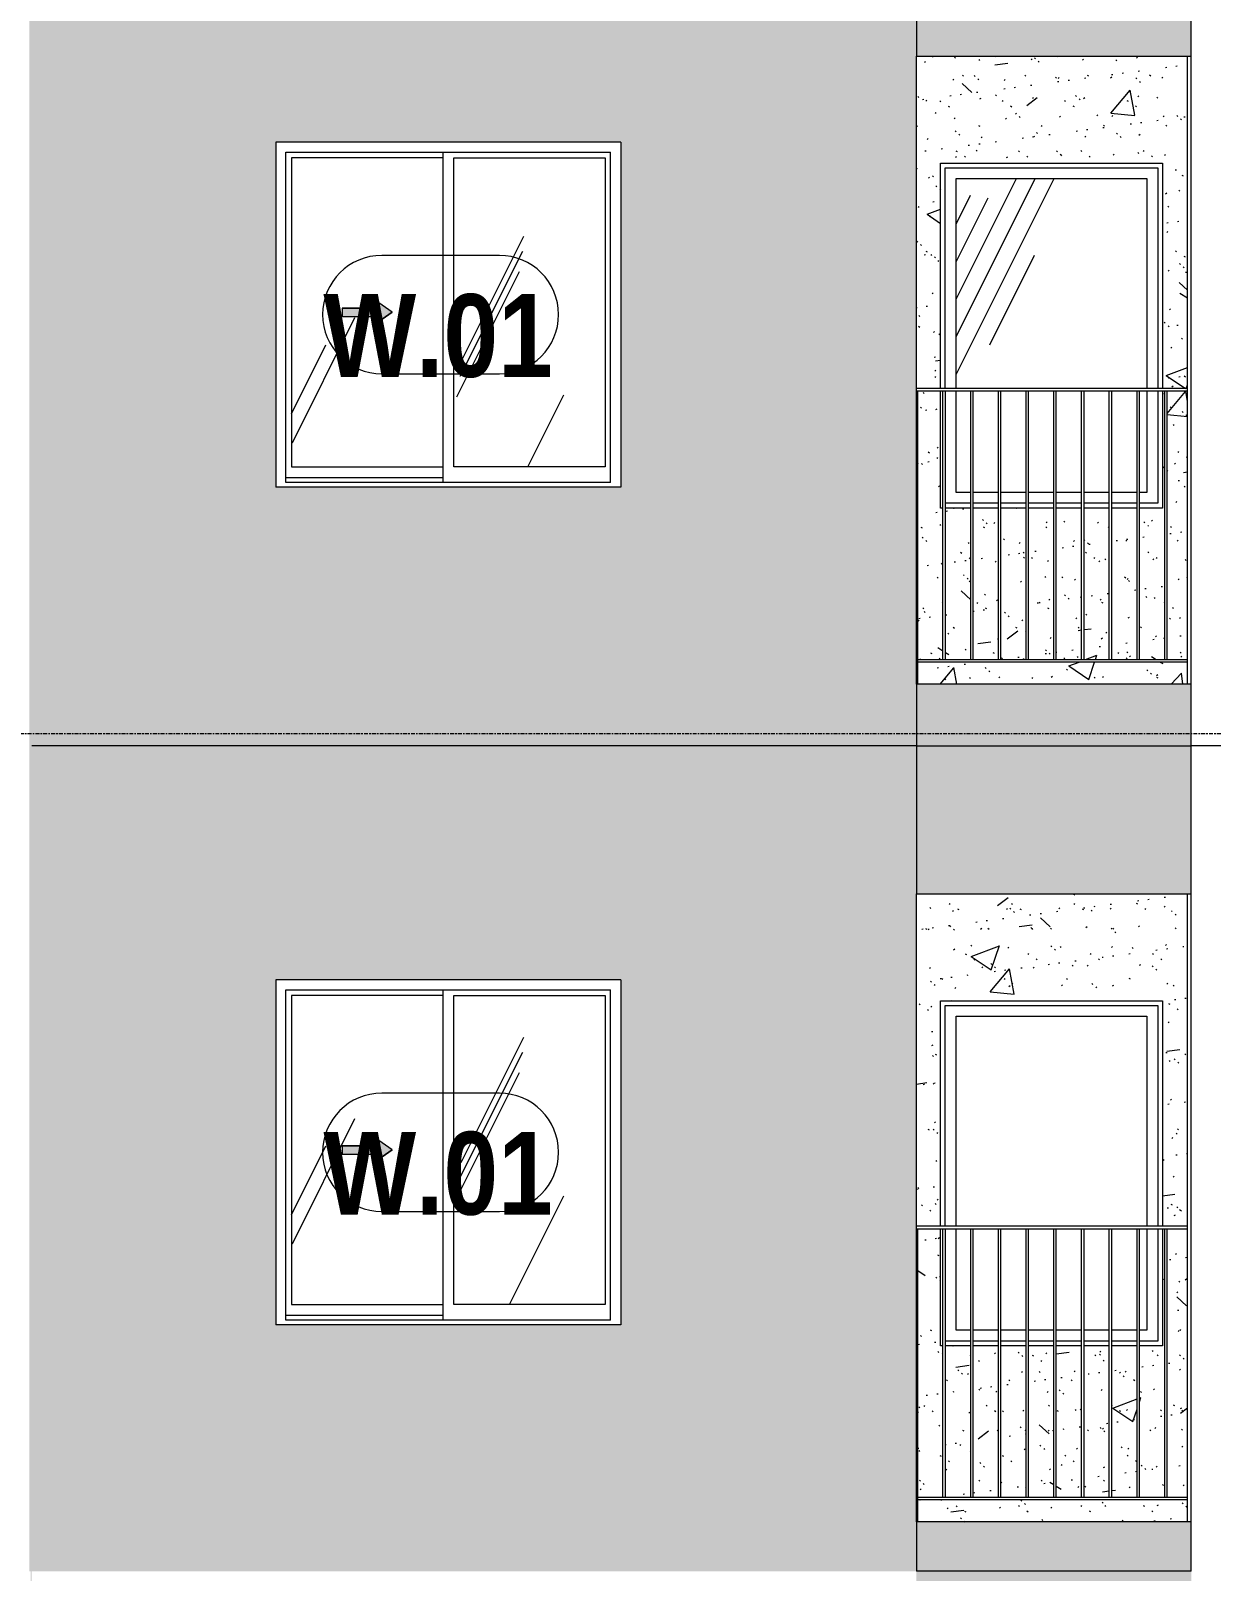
# Model space of a CAD drawing. Header units: millimetres. Extents: x -134153 to 99383, y -5233 to 35400.
# Drawn here: x 56565 to 61355, y 5600 to 11852 of the extents above; entities that cross this region are included whole.
import ezdxf

# ---------------------------------------------------------------- set-up
doc = ezdxf.new("R2010")
doc.units = ezdxf.units.MM
doc.linetypes.add('1 NÉT CALL OUT', pattern=[6, 3, -3])
doc.linetypes.add('Centre', pattern=[31.75, 6.35, -4.7625, 15.875, -4.7625])
for name, color, linetype, lineweight in [('0-2', 250, 'Continuous', 5), ('A-DETL-GENF', 92, 'Continuous', 9), ('A-DETL-GENF-1', 92, '1 NÉT CALL OUT', 9), ('A-FLOR-HRAL-1', 253, 'Continuous', 9), ('A-FLOR-LEVL-2', 51, 'Centre', 9), ('A-GLAZ', 151, 'Continuous', 9), ('A-GLAZ-1', 253, 'Continuous', 9), ('A-GLAZ-2', 7, 'Continuous', 9), ('A-GLAZ-3', 7, '1 NÉT CALL OUT', 9), ('A-GLAZ-IDEN', 152, 'Continuous', 9), ('A-WALL', 113, 'Continuous', 9), ('A-WALL-PATT-1', 9, 'Continuous', 9), ('A-WALL-PATT-2', 111, 'Continuous', 5), ('I-WALL', 2, 'Continuous', 9), ('I-WALL-1', 7, 'Continuous', 9), ('S-COLS-1', 7, 'Continuous', 9)]:
    doc.layers.add(name, color=color, linetype=linetype, lineweight=lineweight)
doc.styles.add('Arial_B_1', font='arialbd_0.ttf', dxfattribs={"width": 0.85, "height": 336})
pattern_1 = [(50, (82572.6, 0), (1165.98, -102.01), [121.92, -1341.12]), (355, (82572.6, 0), (-225.554, 1222.76), [97.536, -1072.896]), (100.451, (82669.8, -8.5), (940.433, 1120.746), [103.616, -1139.776]), (46.184, (82572.6, 325.1), (1734.91, -269.07), [182.88, -2011.68]), (96.636, (82717.2, 302.7), (1519.38, 1583.54), [155.42, -1709.66]), (351.184, (82572.6, 325.1), (1519.39, 1583.52), [146.3, -1609.34]), (21, (82735.2, 243.8), (970.33, -654.498), [121.92, -1341.12]), (326, (82735.2, 243.8), (395.53, 1178.804), [97.536, -1072.896]), (71.451, (82816, 189.3), (1365.87, 524.296), [103.616, -1139.776]), (37.5, (82572.62, 0), (19.767, 541.153), [53.645, -1006.246, 53.645, -1035.507, -1076.96]), (37.5, (82572.62, 0), (19.767, 541.153), [-2149.043, 53.645, -1023.315]), (7.5, (82572.6, 0), (427.646, 641.156), [53.645, -567.334, 53.645, -981.862, -410.464]), (7.5, (82572.6, 0), (427.646, 641.156), [-1656.486, 53.645, -356.82]), (327.5, (82210.1, 0), (867.782, -36.665), [53.645, -352.755, 53.645, -1214.323, -1682.496]), (327.5, (82210.1, 0), (867.782, -36.665), [-1674.368, 53.645, -1628.85]), (317.5, (82047.56, 0), (948.028, 162.73), [53.645, -474.675, 53.645, -788.416, -1194.816]), (317.5, (82047.56, 0), (948.028, 162.73), [-1370.38, 53.645, -1141.17])]
pattern_2 = [(37.5, (82572.62, 0), (-5.1206, 156.61216), [5.364, -118.181, 5.364, -132.812, -132.08]), (37.5, (82572.62, 0), (-5.1206, 156.61216), [-261.722, 5.364, -126.716]), (7.5, (82572.62, 0), (143.847, 229.3842), [5.364, -61.285, 5.364, -105.989, -42.672]), (7.5, (82572.62, 0), (143.847, 229.3842), [-178.003, 5.364, -37.308]), (327.5, (82472.65, 0), (253.1176, 0.4601), [5.364, -35.276, 5.364, -140.94, -191.008]), (327.5, (82472.65, 0), (253.1176, 0.4601), [-186.944, 5.364, -185.644]), (317.5, (82472.65, 0), (244.3381, 71.3376), [5.364, -14.956, 5.364, -90.546, -109.728]), (317.5, (82472.65, 0), (244.3381, 71.3376), [-116.23, 5.364, -104.364])]
pattern_3 = [(63.435, (84482.24, 111.3), (-0.002, 1625.6), [567.96, -3066.99]), (63.435, (82856.64, 111.3), (-0.002, 1625.6), [567.96, -3066.99]), (63.435, (85260.4, 425.35), (-0.002, 1625.6), [567.96, -3066.99]), (63.435, (83634.8, 425.35), (-0.002, 1625.6), [567.96, -3066.99]), (63.435, (85142.64, 314.5), (-0.002, 1625.6), [567.96, -3066.99]), (63.435, (83517.04, 314.5), (-0.002, 1625.6), [567.96, -3066.99]), (63.435, (85022.6, 949.4), (-0.002, 1625.6), [276.06, -3358.9]), (63.435, (83397, 949.4), (-0.002, 1625.6), [276.06, -3358.9]), (63.435, (84944.06, 851.15), (-0.002, 1625.6), [567.96, -3066.99]), (63.435, (83318.46, 851.15), (-0.002, 1625.6), [567.96, -3066.99]), (63.435, (84957.9, 921.7), (-0.002, 1625.6), [567.96, -3066.99]), (63.435, (83332.3, 921.7), (-0.002, 1625.6), [567.96, -3066.99]), (63.435, (84302.1, 612.2), (-0.002, 1625.6), [567.96, -3066.99]), (63.435, (82676.5, 612.2), (-0.002, 1625.6), [567.96, -3066.99]), (63.435, (84315.9, 695.35), (-0.002, 1625.6), [567.96, -3066.99]), (63.435, (82690.3, 695.35), (-0.002, 1625.6), [567.96, -3066.99]), (63.435, (84319.65, 755.3), (-0.002, 1625.6), [567.96, -3066.99]), (63.435, (82694.05, 755.3), (-0.002, 1625.6), [567.96, -3066.99])]

# ---------------------------------------------------------------- blocks, each defined once
blk = doc.blocks.new('NCV_TKTC_KET CAU_rvt-2-TKCS_MẶT ĐỨNG HƯỚNG NAM')
at = {"layer": 'S-COLS-1'}
for p, q in [((99752.6, 9200), (99752.6, 11749.3)), ((99752.6, 5800), (99752.6, 8349.3))]:
    blk.add_line(p, q, dxfattribs=at)
blk = doc.blocks.new('M_Fixed - 900 x 1400-901191-TKCS_MẶT ĐỨNG HƯỚNG NAM')
at = {"layer": 'A-GLAZ-2'}
for p, q in [((106969.5, 7896), (107831.5, 7896)), ((106969.5, 7000), (106969.5, 7896)), ((107831.5, 7896), (107831.5, 7000)), ((107013.5, 7852), (107787.5, 7852)), ((107013.5, 7000), (107013.5, 7852)), ((107787.5, 7852), (107787.5, 7000)), ((107013.5, 6578), (107013.5, 6990)), ((107787.5, 6990), (107787.5, 6578)), ((107831.5, 6990), (107831.5, 6534)), ((107072.6, 6578), (107013.5, 6578)), ((107185.1, 6578), (107082.6, 6578)), ((107297.6, 6578), (107195.1, 6578)), ((107410.1, 6578), (107307.6, 6578)), ((107522.6, 6578), (107420.1, 6578)), ((107635.1, 6578), (107532.6, 6578)), ((107747.6, 6578), (107645.1, 6578)), ((107787.5, 6578), (107757.6, 6578)), ((107072.6, 6534), (106970.1, 6534)), ((107185.1, 6534), (107082.6, 6534)), ((107297.6, 6534), (107195.1, 6534)), ((107410.1, 6534), (107307.6, 6534)), ((107522.6, 6534), (107420.1, 6534)), ((107635.1, 6534), (107532.6, 6534)), ((107747.6, 6534), (107645.1, 6534)), ((107831.5, 6534), (107757.6, 6534))]:
    blk.add_line(p, q, dxfattribs=at)
blk = doc.blocks.new('Railing - 10mm-901206-TKCS_MẶT ĐỨNG HƯỚNG NAM')
at = {"layer": 'A-FLOR-HRAL-1'}
for p, q in [((106960.064287, 5900), (106960.064287, 6990)), ((106970.064287, 5900), (106970.064287, 6990))]:
    blk.add_line(p, q, dxfattribs=at)
blk = doc.blocks.new('Railing - 50 x 10mm-V265-TKCS_MẶT ĐỨNG HƯỚNG NAM')
at = {"layer": 'A-FLOR-HRAL-1'}
for p in [(98652.564287, 6990), (98657.564287, 5800)]:
    blk.add_line(p, (98657.564287, 6990), dxfattribs=at)
blk = doc.blocks.new('Railing - Railing-883259-TKCS_MẶT ĐỨNG HƯỚNG NAM')
at = {"layer": 'A-FLOR-HRAL-1'}
for p, q in [((98652.564287, 5900), (99752.564287, 5900)), ((99752.564287, 5890), (98652.564287, 5890))]:
    blk.add_line(p, q, dxfattribs=at)
for name, p in [('Railing - 50 x 10mm-V265-TKCS_MẶT ĐỨNG HƯỚNG NAM', (0, 0)), ('Railing - 10mm-901206-TKCS_MẶT ĐỨNG HƯỚNG NAM', (-8200, 0)), ('Railing - 10mm-901206-TKCS_MẶT ĐỨNG HƯỚNG NAM', (-8087.5, 0)), ('Railing - 10mm-901206-TKCS_MẶT ĐỨNG HƯỚNG NAM', (-7975, 0)), ('Railing - 10mm-901206-TKCS_MẶT ĐỨNG HƯỚNG NAM', (-7862.5, 0)), ('Railing - 10mm-901206-TKCS_MẶT ĐỨNG HƯỚNG NAM', (-7750, 0)), ('Railing - 10mm-901206-TKCS_MẶT ĐỨNG HƯỚNG NAM', (-7637.5, 0)), ('Railing - 10mm-901206-TKCS_MẶT ĐỨNG HƯỚNG NAM', (-7525, 0)), ('Railing - 10mm-901206-TKCS_MẶT ĐỨNG HƯỚNG NAM', (-7412.5, 0)), ('Railing - 10mm-901206-TKCS_MẶT ĐỨNG HƯỚNG NAM', (-7300, 0))]:
    blk.add_blockref(name, p)
blk = doc.blocks.new('Top Rail Type - Top Rail_Internal_-883260-TKCS_MẶT ĐỨNG HƯỚNG NAM')
at = {"layer": 'A-FLOR-HRAL-1'}
for p, q in [((99752.564287, 7000), (98652.564287, 7000)), ((98652.564287, 6990), (99752.564287, 6990))]:
    blk.add_line(p, q, dxfattribs=at)
blk = doc.blocks.new('NCV_TKTC_TANG 2_rvt-2-TKCS_MẶT ĐỨNG HƯỚNG NAM')
at = {"layer": 'A-WALL-PATT-1'}
h = blk.add_hatch(dxfattribs=at)
h.set_pattern_fill('FP_31', color=256, style=0, pattern_type=2)
h.set_pattern_definition(pattern_1)
h.paths.add_polyline_path([(98657.6, 5800), (99752.6, 5800), (99752.6, 5890), (98657.6, 5890)])
h.paths.add_polyline_path([(98995.1, 5900), (99097.6, 5900), (99097.6, 6515), (98995.1, 6515), (98995.1, 6321.3)])
h.paths.add_polyline_path([(99107.6, 5900), (99210.1, 5900), (99210.1, 6515), (99107.6, 6515), (99107.6, 6232.2)])
h.paths.add_polyline_path([(99220.1, 5900), (99322.6, 5900), (99322.6, 6515), (99220.1, 6515), (99220.1, 6143.1)])
h.paths.add_polyline_path([(98985.1, 5900), (98985.1, 6515), (98882.6, 6515), (98882.6, 5900)])
h.paths.add_polyline_path([(99332.6, 5900), (99435.1, 5900), (99435.1, 6515), (99332.6, 6515), (99332.6, 6054)])
h.paths.add_polyline_path([(99445.1, 5900), (99547.6, 5900), (99547.6, 6515), (99445.1, 6515), (99445.1, 5964.9)])
h.paths.add_polyline_path([(99557.6, 5900), (99660.1, 5900), (99660.1, 6990), (99650.5, 6990), (99650.5, 6515), (99557.6, 6515)])
h.paths.add_polyline_path([(98872.6, 5900), (98872.6, 6515), (98770.1, 6515), (98770.1, 5900)])
h.paths.add_polyline_path([(98760.1, 5900), (98760.1, 6515), (98750.5, 6515), (98750.5, 6990), (98657.6, 6990), (98657.6, 5900)])
h.paths.add_polyline_path([(99670.1, 5900), (99752.6, 5900), (99752.6, 6990), (99670.1, 6990), (99670.1, 6427)])
h.paths.add_polyline_path([(99650.5, 7000), (99752.6, 7000), (99752.6, 8349.3), (98652.6, 8349.3), (98652.6, 7000), (98750.5, 7000), (98750.5, 7915), (99650.5, 7915), (99650.5, 7617.5)])
h = blk.add_hatch(dxfattribs=at)
h.set_pattern_fill('FP_32', color=256, style=0, pattern_type=2)
h.set_pattern_definition(pattern_2)
h.paths.add_polyline_path([(98657.6, 5800), (99752.6, 5800), (99752.6, 5890), (98657.6, 5890)])
h.paths.add_polyline_path([(98995.1, 5900), (99097.6, 5900), (99097.6, 6515), (98995.1, 6515), (98995.1, 6321.3)])
h.paths.add_polyline_path([(99107.6, 5900), (99210.1, 5900), (99210.1, 6515), (99107.6, 6515), (99107.6, 6232.2)])
h.paths.add_polyline_path([(99220.1, 5900), (99322.6, 5900), (99322.6, 6515), (99220.1, 6515), (99220.1, 6143.1)])
h.paths.add_polyline_path([(98985.1, 5900), (98985.1, 6515), (98882.6, 6515), (98882.6, 5900)])
h.paths.add_polyline_path([(99332.6, 5900), (99435.1, 5900), (99435.1, 6515), (99332.6, 6515), (99332.6, 6054)])
h.paths.add_polyline_path([(99445.1, 5900), (99547.6, 5900), (99547.6, 6515), (99445.1, 6515), (99445.1, 5964.9)])
h.paths.add_polyline_path([(99557.6, 5900), (99660.1, 5900), (99660.1, 6990), (99650.5, 6990), (99650.5, 6515), (99557.6, 6515)])
h.paths.add_polyline_path([(98872.6, 5900), (98872.6, 6515), (98770.1, 6515), (98770.1, 5900)])
h.paths.add_polyline_path([(98760.1, 5900), (98760.1, 6515), (98750.5, 6515), (98750.5, 6990), (98657.6, 6990), (98657.6, 5900)])
h.paths.add_polyline_path([(99670.1, 5900), (99752.6, 5900), (99752.6, 6990), (99670.1, 6990), (99670.1, 6427)])
h.paths.add_polyline_path([(99650.5, 7000), (99752.6, 7000), (99752.6, 8349.3), (98652.6, 8349.3), (98652.6, 7000), (98750.5, 7000), (98750.5, 7915), (99650.5, 7915), (99650.5, 7617.5)])
at = {"layer": 'I-WALL-1'}
for p, q in [((98750.5, 7000), (98750.5, 7915)), ((98750.5, 7915), (99650.5, 7915)), ((99650.5, 7915), (99650.5, 7000)), ((98750.5, 6515), (98750.5, 6990)), ((99650.5, 6990), (99650.5, 6515)), ((98760.1, 6515), (98750.5, 6515)), ((98872.6, 6515), (98770.1, 6515)), ((98985.1, 6515), (98882.6, 6515)), ((99097.6, 6515), (98995.1, 6515)), ((99210.1, 6515), (99107.6, 6515)), ((99322.6, 6515), (99220.1, 6515)), ((99435.1, 6515), (99332.6, 6515)), ((99547.6, 6515), (99445.1, 6515)), ((99650.5, 6515), (99557.6, 6515))]:
    blk.add_line(p, q, dxfattribs=at)
at = {"layer": 'A-FLOR-HRAL-1'}
for name in ['Top Rail Type - Top Rail_Internal_-883260-TKCS_MẶT ĐỨNG HƯỚNG NAM', 'Railing - Railing-883259-TKCS_MẶT ĐỨNG HƯỚNG NAM']:
    blk.add_blockref(name, (0, 0), dxfattribs=at)
at = {"layer": 'A-GLAZ-1'}
blk.add_blockref('M_Fixed - 900 x 1400-901191-TKCS_MẶT ĐỨNG HƯỚNG NAM', (-8200, 0), dxfattribs=at)
blk = doc.blocks.new('M_Fixed - 900 x 1400-V376-TKCS_MẶT ĐỨNG HƯỚNG NAM')
at = {"layer": 'A-GLAZ'}
h = blk.add_hatch(dxfattribs=at)
h.set_pattern_fill('FP_49', color=256, style=0, pattern_type=2)
h.set_pattern_definition([(63.435, (82775.8, 101.6), (-817.87, 2453.6), [1016, -609.6, 1016, -609.6, -1292.49]), (63.435, (82775.8, 101.6), (-817.87, 2453.6), [-3251.2, 406.4, -886.1]), (63.435, (82725, 152.4), (-817.87, 2453.6), [812.8, -1016, 609.6, -609.6, -1495.69]), (63.435, (82725, 152.4), (-817.87, 2453.6), [-3048, 711.2, -784.5]), (63.435, (82725, 304.8), (-817.87, 2453.6), [609.6, -1219.2, 406.4, -609.6, -1698.89]), (63.435, (82725, 304.8), (-817.87, 2453.6), [-2844.8, 914.4, -784.5]), (63.435, (82877.4, 152.4), (-817.87, 2453.6), [609.6, -1219.2, 508, -2206.89]), (63.435, (83029.8, 304.8), (-817.87, 2453.6), [304.8, -1524, 203.2, -2511.69]), (63.435, (82775.8, 558.8), (-817.87, 2453.6), [203.2, -1524, 203.2, -812.8, -1800.49]), (63.435, (82775.8, 558.8), (-817.87, 2453.6), [-2743.2, 508, -1292.5]), (63.435, (83690.2, 406.4), (-817.87, 2453.6), [1016, -1524, 1219.2, -804.81]), (63.435, (83690.2, 254), (-817.87, 2453.6), [1422.4, -1016, 1524, -601.61]), (63.435, (83791.8, 304.8), (-817.87, 2453.6), [1625.6, -812.8, 1219.2, -886.09]), (63.435, (83944.2, 457.2), (-817.87, 2453.6), [1016, -1422.4, 812.8, -1292.49]), (63.435, (83791.8, 762), (-817.87, 2453.6), [508, -2032, 609.6, -1394.09]), (63.435, (84096.6, 609.6), (-817.87, 2453.6), [406.4, -2032, 406.4, -1698.89])])
h.paths.add_polyline_path([(99557.6, 9978), (99587.5, 9978), (99587.5, 10390), (99557.6, 10390), (99557.6, 10008)])
h.paths.add_polyline_path([(98882.6, 9978), (98985.1, 9978), (98985.1, 10390), (98882.6, 10390), (98882.6, 10047)])
h.paths.add_polyline_path([(98995.1, 9978), (99097.6, 9978), (99097.6, 10390), (98995.1, 10390), (98995.1, 10159.5)])
h.paths.add_polyline_path([(99107.6, 9978), (99210.1, 9978), (99210.1, 10390), (99107.6, 10390), (99107.6, 10272)])
h.paths.add_polyline_path([(99220.1, 9978), (99322.6, 9978), (99322.6, 10390), (99220.1, 10390), (99220.1, 10345.5)])
h.paths.add_polyline_path([(99332.6, 9978), (99435.1, 9978), (99435.1, 10390), (99332.6, 10390), (99332.6, 10233)])
h.paths.add_polyline_path([(99547.6, 9978), (99547.6, 10390), (99445.1, 10390), (99445.1, 9978)])
h.paths.add_polyline_path([(98872.6, 9978), (98872.6, 10390), (98813.5, 10390), (98813.5, 9978)])
h.paths.add_polyline_path([(98813.5, 10400), (99587.5, 10400), (99587.5, 11252), (98813.5, 11252), (98813.5, 10478)])
at = {"layer": 'A-GLAZ-2'}
for p, q in [((98769.5, 11296), (99631.5, 11296)), ((98769.5, 10400), (98769.5, 11296)), ((99631.5, 11296), (99631.5, 10400)), ((98813.5, 11252), (99587.5, 11252)), ((98813.5, 10400), (98813.5, 11252)), ((99587.5, 11252), (99587.5, 10400)), ((98813.5, 9978), (98813.5, 10390)), ((99587.5, 10390), (99587.5, 9978)), ((99631.5, 10390), (99631.5, 9934)), ((98872.6, 9978), (98813.5, 9978)), ((98985.1, 9978), (98882.6, 9978)), ((99097.6, 9978), (98995.1, 9978)), ((99210.1, 9978), (99107.6, 9978)), ((99322.6, 9978), (99220.1, 9978)), ((99435.1, 9978), (99332.6, 9978)), ((99547.6, 9978), (99445.1, 9978)), ((99587.5, 9978), (99557.6, 9978)), ((98872.6, 9934), (98770.1, 9934)), ((98985.1, 9934), (98882.6, 9934)), ((99097.6, 9934), (98995.1, 9934)), ((99210.1, 9934), (99107.6, 9934)), ((99322.6, 9934), (99220.1, 9934)), ((99435.1, 9934), (99332.6, 9934)), ((99547.6, 9934), (99445.1, 9934)), ((99631.5, 9934), (99557.6, 9934))]:
    blk.add_line(p, q, dxfattribs=at)
blk = doc.blocks.new('Railing - Railing-V352-TKCS_MẶT ĐỨNG HƯỚNG NAM')
at = {"layer": 'A-FLOR-HRAL-1'}
for p, q in [((98652.564287, 12700), (99752.564287, 12700)), ((99752.564287, 12690), (98652.564287, 12690))]:
    blk.add_line(p, q, dxfattribs=at)
for name, p in [('Railing - 50 x 10mm-V265-TKCS_MẶT ĐỨNG HƯỚNG NAM', (0, 6800)), ('Railing - 10mm-901206-TKCS_MẶT ĐỨNG HƯỚNG NAM', (-8200, 6800)), ('Railing - 10mm-901206-TKCS_MẶT ĐỨNG HƯỚNG NAM', (-8087.5, 6800)), ('Railing - 10mm-901206-TKCS_MẶT ĐỨNG HƯỚNG NAM', (-7975, 6800)), ('Railing - 10mm-901206-TKCS_MẶT ĐỨNG HƯỚNG NAM', (-7862.5, 6800)), ('Railing - 10mm-901206-TKCS_MẶT ĐỨNG HƯỚNG NAM', (-7750, 6800)), ('Railing - 10mm-901206-TKCS_MẶT ĐỨNG HƯỚNG NAM', (-7637.5, 6800)), ('Railing - 10mm-901206-TKCS_MẶT ĐỨNG HƯỚNG NAM', (-7525, 6800)), ('Railing - 10mm-901206-TKCS_MẶT ĐỨNG HƯỚNG NAM', (-7412.5, 6800)), ('Railing - 10mm-901206-TKCS_MẶT ĐỨNG HƯỚNG NAM', (-7300, 6800))]:
    blk.add_blockref(name, p)
blk = doc.blocks.new('NCV_TKTC_TANG 3 - 4_rvt-4-TKCS_MẶT ĐỨNG HƯỚNG NAM')
at = {"layer": 'A-WALL-PATT-1'}
h = blk.add_hatch(dxfattribs=at)
h.set_pattern_fill('FP_31', color=256, style=0, pattern_type=2)
h.set_pattern_definition(pattern_1)
h.paths.add_polyline_path([(98657.6, 9200), (99752.6, 9200), (99752.6, 9290), (98657.6, 9290)])
h.paths.add_polyline_path([(98995.1, 9300), (99097.6, 9300), (99097.6, 9915), (98995.1, 9915), (98995.1, 9721.3)])
h.paths.add_polyline_path([(99107.6, 9300), (99210.1, 9300), (99210.1, 9915), (99107.6, 9915), (99107.6, 9632.2)])
h.paths.add_polyline_path([(99220.1, 9300), (99322.6, 9300), (99322.6, 9915), (99220.1, 9915), (99220.1, 9543.1)])
h.paths.add_polyline_path([(99557.6, 9300), (99660.1, 9300), (99660.1, 10390), (99650.5, 10390), (99650.5, 9915), (99557.6, 9915), (99557.6, 9825.9)])
h.paths.add_polyline_path([(99332.6, 9300), (99435.1, 9300), (99435.1, 9915), (99332.6, 9915), (99332.6, 9454)])
h.paths.add_polyline_path([(99445.1, 9300), (99547.6, 9300), (99547.6, 9915), (99445.1, 9915), (99445.1, 9364.9)])
h.paths.add_polyline_path([(98985.1, 9300), (98985.1, 9915), (98882.6, 9915), (98882.6, 9300)])
h.paths.add_polyline_path([(98657.6, 9300), (98760.1, 9300), (98760.1, 9915), (98750.5, 9915), (98750.5, 10390), (98657.6, 10390), (98657.6, 9750.2)])
h.paths.add_polyline_path([(98770.1, 9300), (98872.6, 9300), (98872.6, 9915), (98770.1, 9915), (98770.1, 9825.9)])
h.paths.add_polyline_path([(99752.6, 9300), (99752.6, 10390), (99670.1, 10390), (99670.1, 9300)])
h.paths.add_polyline_path([(98750.5, 10400), (98750.5, 11315), (99650.5, 11315), (99650.5, 10400), (99752.6, 10400), (99752.6, 11749.3), (98652.6, 11749.3), (98652.6, 10400), (98657.6, 10400)])
h = blk.add_hatch(dxfattribs=at)
h.set_pattern_fill('FP_32', color=256, style=0, pattern_type=2)
h.set_pattern_definition(pattern_2)
h.paths.add_polyline_path([(98657.6, 9200), (99752.6, 9200), (99752.6, 9290), (98657.6, 9290)])
h.paths.add_polyline_path([(98995.1, 9300), (99097.6, 9300), (99097.6, 9915), (98995.1, 9915), (98995.1, 9721.3)])
h.paths.add_polyline_path([(99107.6, 9300), (99210.1, 9300), (99210.1, 9915), (99107.6, 9915), (99107.6, 9632.2)])
h.paths.add_polyline_path([(99220.1, 9300), (99322.6, 9300), (99322.6, 9915), (99220.1, 9915), (99220.1, 9543.1)])
h.paths.add_polyline_path([(99557.6, 9300), (99660.1, 9300), (99660.1, 10390), (99650.5, 10390), (99650.5, 9915), (99557.6, 9915), (99557.6, 9825.9)])
h.paths.add_polyline_path([(99332.6, 9300), (99435.1, 9300), (99435.1, 9915), (99332.6, 9915), (99332.6, 9454)])
h.paths.add_polyline_path([(99445.1, 9300), (99547.6, 9300), (99547.6, 9915), (99445.1, 9915), (99445.1, 9364.9)])
h.paths.add_polyline_path([(98985.1, 9300), (98985.1, 9915), (98882.6, 9915), (98882.6, 9300)])
h.paths.add_polyline_path([(98657.6, 9300), (98760.1, 9300), (98760.1, 9915), (98750.5, 9915), (98750.5, 10390), (98657.6, 10390), (98657.6, 9750.2)])
h.paths.add_polyline_path([(98770.1, 9300), (98872.6, 9300), (98872.6, 9915), (98770.1, 9915), (98770.1, 9825.9)])
h.paths.add_polyline_path([(99752.6, 9300), (99752.6, 10390), (99670.1, 10390), (99670.1, 9300)])
h.paths.add_polyline_path([(98750.5, 10400), (98750.5, 11315), (99650.5, 11315), (99650.5, 10400), (99752.6, 10400), (99752.6, 11749.3), (98652.6, 11749.3), (98652.6, 10400), (98657.6, 10400)])
at = {"layer": 'I-WALL-1'}
for p, q in [((98750.5, 10400), (98750.5, 11315)), ((98750.5, 11315), (99650.5, 11315)), ((99650.5, 11315), (99650.5, 10400)), ((98750.5, 9915), (98750.5, 10390)), ((99650.5, 10390), (99650.5, 9915)), ((98760.1, 9915), (98750.5, 9915)), ((98872.6, 9915), (98770.1, 9915)), ((98985.1, 9915), (98882.6, 9915)), ((99097.6, 9915), (98995.1, 9915)), ((99210.1, 9915), (99107.6, 9915)), ((99322.6, 9915), (99220.1, 9915)), ((99435.1, 9915), (99332.6, 9915)), ((99547.6, 9915), (99445.1, 9915)), ((99650.5, 9915), (99557.6, 9915))]:
    blk.add_line(p, q, dxfattribs=at)
at = {"layer": 'A-FLOR-HRAL-1'}
for name, p in [('Top Rail Type - Top Rail_Internal_-883260-TKCS_MẶT ĐỨNG HƯỚNG NAM', (0, 3400)), ('Railing - Railing-V352-TKCS_MẶT ĐỨNG HƯỚNG NAM', (0, -3400))]:
    blk.add_blockref(name, p, dxfattribs=at)
at = {"layer": 'A-GLAZ-1'}
blk.add_blockref('M_Fixed - 900 x 1400-V376-TKCS_MẶT ĐỨNG HƯỚNG NAM', (0, 0), dxfattribs=at)
blk = doc.blocks.new('1_FAMILY RVT - W01-WxH 1400x1400xmm-V249-TKCS_MẶT ĐỨNG HƯỚNG NAM')
at = {"layer": 'A-DETL-GENF-1'}
blk.add_hatch(color=256, dxfattribs=at).paths.add_polyline_path([(96457.1, 10662.1), (96524.8, 10709.5), (96457.1, 10757), (96455.9, 10726.5), (96321.6, 10726.5), (96321.6, 10692.6), (96457.1, 10692.6)])
at = {"layer": 'A-GLAZ'}
h = blk.add_hatch(dxfattribs=at)
h.set_pattern_fill('FP_30', color=256, style=0, pattern_type=2)
h.set_pattern_definition(pattern_3)
h.paths.add_polyline_path([(96455.9, 10082.6), (96730.3, 10082.6), (96730.3, 11336.5), (96116.1, 11336.5), (96116.1, 10082.6)])
h.paths.add_polyline_path([(96457.1, 10662.1), (96455.9, 10692.6), (96321.6, 10692.6), (96321.6, 10726.5), (96457.1, 10726.5), (96457.1, 10757), (96524.8, 10709.5), (96500.6, 10692.6)])
h = blk.add_hatch(dxfattribs=at)
h.set_pattern_fill('FP_30', color=256, style=0, pattern_type=2)
h.set_pattern_definition(pattern_3)
h.paths.add_polyline_path([(97389.1, 10082.6), (97389.1, 11336.5), (96774.8, 11336.5), (96774.8, 10082.6)])
at = {"layer": 'A-DETL-GENF'}
for p, q in [((96457.1, 10757), (96457.1, 10726.5)), ((96524.8, 10709.5), (96457.1, 10757)), ((96524.8, 10709.5), (96457.1, 10757)), ((96457.1, 10757), (96457.1, 10726.5)), ((96321.6, 10726.5), (96321.6, 10692.6)), ((96321.6, 10726.5), (96457.1, 10726.5)), ((96457.1, 10726.5), (96321.6, 10726.5)), ((96321.6, 10726.5), (96321.6, 10692.6)), ((96321.6, 10692.6), (96457.1, 10692.6)), ((96321.6, 10692.6), (96457.1, 10692.6)), ((96524.8, 10709.5), (96457.1, 10662.1)), ((96457.1, 10662.1), (96524.8, 10709.5)), ((96457.1, 10692.6), (96457.1, 10662.1)), ((96457.1, 10692.6), (96457.1, 10662.1))]:
    blk.add_line(p, q, dxfattribs=at)
at = {"layer": 'A-GLAZ'}
for p, q in [((97452.6, 11400), (96052.6, 11400)), ((96052.6, 11400), (96052.6, 10000)), ((97452.6, 11400), (97452.6, 10000)), ((96093.5, 11359.1), (97411.6, 11359.1)), ((96093.5, 10019), (96093.5, 11359.1)), ((96116.1, 11336.5), (96116.1, 10082.6)), ((96730.3, 11336.5), (96116.1, 11336.5)), ((96730.3, 11359.1), (96730.3, 10019)), ((96774.8, 10082.6), (96774.8, 11336.5)), ((96774.8, 11336.5), (97389.1, 11336.5)), ((97389.1, 11336.5), (97389.1, 10082.6)), ((97411.6, 10019), (97411.6, 11359.1)), ((96116.1, 10082.6), (96730.3, 10082.6)), ((97389.1, 10082.6), (96774.8, 10082.6)), ((96730.3, 10038.1), (96093.5, 10038.1)), ((96730.3, 10038.1), (96093.5, 10038.1)), ((97411.6, 10019), (96093.5, 10019)), ((97452.6, 10000), (96052.6, 10000))]:
    blk.add_line(p, q, dxfattribs=at)
blk = doc.blocks.new('1_FAMILY RVT - W01-WxH 1400x1400xmm-V278-TKCS_MẶT ĐỨNG HƯỚNG NAM')
at = {"layer": 'A-DETL-GENF-1'}
blk.add_hatch(color=256, dxfattribs=at).paths.add_polyline_path([(96457.1, 7262.1), (96524.8, 7309.5), (96457.1, 7357), (96455.9, 7326.5), (96321.6, 7326.5), (96321.6, 7292.6), (96457.1, 7292.6)])
at = {"layer": 'A-GLAZ'}
h = blk.add_hatch(dxfattribs=at)
h.set_pattern_fill('FP_30', color=256, style=0, pattern_type=2)
h.set_pattern_definition(pattern_3)
h.paths.add_polyline_path([(96116.1, 6682.5), (96730.3, 6682.5), (96730.3, 7936.5), (96116.1, 7936.5), (96116.1, 7292.6)])
h.paths.add_polyline_path([(96457.1, 7262.1), (96455.9, 7292.6), (96321.6, 7292.6), (96321.6, 7326.5), (96457.1, 7326.5), (96457.1, 7357), (96524.8, 7309.5), (96500.6, 7292.6)])
h = blk.add_hatch(dxfattribs=at)
h.set_pattern_fill('FP_30', color=256, style=0, pattern_type=2)
h.set_pattern_definition(pattern_3)
h.paths.add_polyline_path([(97389.1, 6682.5), (97389.1, 7936.5), (96774.8, 7936.5), (96774.8, 6682.5)])
at = {"layer": 'A-DETL-GENF'}
for p, q in [((96321.6, 7326.5), (96321.6, 7292.6)), ((96321.6, 7326.5), (96457.1, 7326.5)), ((96457.1, 7326.5), (96321.6, 7326.5)), ((96321.6, 7326.5), (96321.6, 7292.6)), ((96457.1, 7357), (96457.1, 7326.5)), ((96524.8, 7309.5), (96457.1, 7357)), ((96524.8, 7309.5), (96457.1, 7357)), ((96457.1, 7357), (96457.1, 7326.5)), ((96321.6, 7292.6), (96457.1, 7292.6)), ((96321.6, 7292.6), (96457.1, 7292.6)), ((96524.8, 7309.5), (96457.1, 7262.1)), ((96457.1, 7262.1), (96524.8, 7309.5)), ((96457.1, 7292.6), (96457.1, 7262.1)), ((96457.1, 7292.6), (96457.1, 7262.1))]:
    blk.add_line(p, q, dxfattribs=at)
at = {"layer": 'A-GLAZ'}
for p, q in [((97452.6, 8000), (96052.6, 8000)), ((96052.6, 8000), (96052.6, 6600)), ((96093.5, 7959.1), (97411.6, 7959.1)), ((96093.5, 6619), (96093.5, 7959.1)), ((96730.3, 7959.1), (96730.3, 6619)), ((97411.6, 6619), (97411.6, 7959.1)), ((97452.6, 8000), (97452.6, 6600)), ((96116.1, 7936.5), (96116.1, 6682.5)), ((96730.3, 7936.5), (96116.1, 7936.5)), ((96774.8, 6682.5), (96774.8, 7936.5)), ((96774.8, 7936.5), (97389.1, 7936.5)), ((97389.1, 7936.5), (97389.1, 6682.5)), ((96730.3, 6638.1), (96093.5, 6638.1)), ((96730.3, 6638.1), (96093.5, 6638.1)), ((96116.1, 6682.5), (96730.3, 6682.5)), ((97389.1, 6682.5), (96774.8, 6682.5)), ((97452.6, 6600), (96052.6, 6600)), ((97411.6, 6619), (96093.5, 6619))]:
    blk.add_line(p, q, dxfattribs=at)
blk = doc.blocks.new('SSA-WINDOW TAG - 10-2062020-TKCS_MẶT ĐỨNG HƯỚNG NAM')
at = {"layer": 'A-GLAZ-IDEN'}
for p, q in [((43760.064287, 11140), (43282.564287, 11140)), ((43282.564287, 10660), (43760.064287, 10660))]:
    blk.add_line(p, q, dxfattribs=at)
for centre, start, end in [((43282.564287, 10900), 90, 270), ((43760.064287, 10900), 270, 90)]:
    blk.add_arc(centre, 240, start, end, dxfattribs=at)

msp = doc.modelspace()

# ---------------------------------------------------------------- hatches: boundary and pattern name
at = {"layer": 'A-WALL-PATT-2'}
h = msp.add_hatch(color=256, dxfattribs=at)
h.paths.add_polyline_path([(56568.9, 8950), (60158.9, 8950), (60158.9, 12350), (56558.9, 12350), (56558.9, 8950)])
h.paths.add_polyline_path([(57599.8, 10000), (57558.9, 10000), (57558.9, 11400), (58958.9, 11400), (58958.9, 10000), (57962.2, 10000)])
for points in [[(61135.3, 11749.3), (61273.9, 11750), (61273.9, 12350), (60158.9, 12350), (60158.9, 11749.3)], [(60158.9, 8950), (61273.9, 8950), (61273.9, 9200), (60158.9, 9200)], [(60158.9, 8349.3), (61273.9, 8350), (61273.9, 8950), (60158.9, 8950)], [(61273.9, 5550), (61273.9, 5800), (60158.9, 5800), (60158.9, 5550), (61135.3, 5550)]]:
    msp.add_hatch(color=256, dxfattribs=at).paths.add_polyline_path(points)
h = msp.add_hatch(color=256, dxfattribs=at)
h.paths.add_polyline_path([(56563.9, 5550), (56568.9, 5550), (56568.9, 5600), (60158.9, 5600), (60158.9, 8950), (56558.9, 8950), (56558.9, 5600), (56563.9, 5600), (56563.9, 5555.3)])
h.paths.add_polyline_path([(57558.9, 6600), (57558.9, 8000), (58958.9, 8000), (58958.9, 6600), (57599.8, 6600)])

# ---------------------------------------------------------------- linework, layer by layer
at = {"layer": 'A-FLOR-LEVL-2'}
msp.add_line((-12769.4, 9000), (95658.9, 9000), dxfattribs=at)
at = {"layer": 'A-WALL'}
for p, q in [((61273.9, 5600), (61273.9, 22550)), ((60158.9, 9200), (60158.9, 11749.3)), ((60158.9, 8950), (56568.9, 8950)), ((68358.9, 8950), (61273.9, 8950)), ((60158.9, 5800), (60158.9, 8349.3)), ((61273.9, 5600), (60158.9, 5600))]:
    msp.add_line(p, q, dxfattribs=at)
at = {"layer": 'I-WALL'}
for p, q in [((60158.9, 12350), (60158.9, 11749.3)), ((60158.9, 11749.3), (61273.9, 11749.3)), ((61273.9, 9200), (60158.9, 9200)), ((60158.9, 9200), (60158.9, 8950)), ((60158.9, 8950), (60158.9, 8950)), ((60158.9, 8950), (60158.9, 8349.3)), ((60158.9, 8950), (61273.9, 8950)), ((60158.9, 8349.3), (61273.9, 8349.3)), ((61273.9, 5800), (60158.9, 5800)), ((60158.9, 5800), (60158.9, 5600))]:
    msp.add_line(p, q, dxfattribs=at)

# ---------------------------------------------------------------- block references
at = {"layer": '0-2'}
for name in ['NCV_TKTC_KET CAU_rvt-2-TKCS_MẶT ĐỨNG HƯỚNG NAM', 'NCV_TKTC_TANG 3 - 4_rvt-4-TKCS_MẶT ĐỨNG HƯỚNG NAM', 'NCV_TKTC_TANG 2_rvt-2-TKCS_MẶT ĐỨNG HƯỚNG NAM']:
    msp.add_blockref(name, (-38493.7, 0), dxfattribs=at)
at = {"layer": 'A-GLAZ-3'}
for name in ['1_FAMILY RVT - W01-WxH 1400x1400xmm-V249-TKCS_MẶT ĐỨNG HƯỚNG NAM', '1_FAMILY RVT - W01-WxH 1400x1400xmm-V278-TKCS_MẶT ĐỨNG HƯỚNG NAM']:
    msp.add_blockref(name, (-38493.7, 0), dxfattribs=at)
at = {"layer": 'A-GLAZ-IDEN'}
for p in [(14706.3, -200), (14706.3, -3600)]:
    msp.add_blockref('SSA-WINDOW TAG - 10-2062020-TKCS_MẶT ĐỨNG HƯỚNG NAM', p, dxfattribs=at)

# ---------------------------------------------------------------- texts
at = {"layer": 'A-GLAZ-IDEN', "char_height": 336, "width": 962.88, "attachment_point": 5, "line_spacing_factor": 0.936439, "style": 'Arial_B_1'}
for insert in [(58217.6, 10612.7), (58217.6, 7212.7)]:
    msp.add_mtext('\\pt6.80064,13.60128,20.39856,27.1992,33.99984,40.80048,47.60112,54.3984,61.19904,67.99968,74.80032,81.60096,88.4016,95.19888,101.99952,108.80016,115.6008,122.40144,129.19872,135.99936,142.8,149.60064,156.40128,163.19856,169.9992,176.79984,183.60048,190.40112,197.1984,203.99904,210.79968,217.60032;W.01', dxfattribs=dict(at, insert=insert))

doc.saveas('drawing.dxf')
